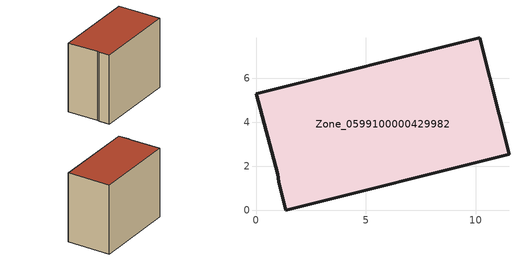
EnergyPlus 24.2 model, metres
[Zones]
Zone_0599100000429982
 floor ground (C_G): 1.03,1.28 0.98,1.62 0,5.28 10.18,7.83 11.51,2.55 1.36,0 z0
 wall outside (C_F): 0,5.28 0.98,1.62 1.03,1.28 1.36,0 11.51,2.55 10.18,7.83 0,5.28 z0:8.71
 roof outside (C_R): 0.98,1.62 1.03,1.28 1.36,0 11.51,2.55 10.18,7.83 0,5.28 z8.71
[BUILDING]
Pand.0599100000429982: North Axis=0; Terrain=City; Loads Convergence Tolerance Value=0.04; Temperature Convergence Tolerance Value=0.4; Solar Distribution=FullExterior; Maximum Number of Warmup Days=25; Minimum Number of Warmup Days=1
[Site:Location]
Rotterdam.The.Hague.AP_ZH_NLD Design_Conditions: Latitude=51.96; Longitude=4.45; Time Zone=1; Elevation=-4.5
[SITE:GROUNDTEMPERATURE:BUILDINGSURFACE]
18, 18, 18, 18, 18, 18, 18, 18, 18, 18, 18, 18
[MATERIAL] Thermal Absorptance=0.9; Solar Absorptance=0.7; Visible Absorptance=0.7
Name | Roughness | Thickness | Conductivity | Density | Specific Heat
G.TI.2006-2014 | MediumSmooth | 0.15 | 0.06 | 540 | 1210
F.TI.2006-2014 | Rough | 0.3 | 0.12 | 1920 | 840
R.TI.2006-2014 | MediumRough | 0.2 | 0.08 | 1500 | 1000
[CONSTRUCTION]
C_G: G.TI.2006-2014
C_F: F.TI.2006-2014
C_R: R.TI.2006-2014
[ZONE]
Zone_0599100000429982: Type=1; Multiplier=1; Ceiling Height=Autocalculate; Volume=Autocalculate; Floor Area=autocalculate; Part of Total Floor Area=Yes
[ZONEINFILTRATION:DESIGNFLOWRATE]
Infil_Zone_0599100000429982: Zone or ZoneList or Space or SpaceList=Zone_0599100000429982; Schedule=AlwaysOn; Design Flow Rate Calculation Method=Flow/Area; Flow Rate per Floor Area=0.0015; Constant Term Coefficient=1; Temperature Term Coefficient=0; Velocity Term Coefficient=0; Velocity Squared Term Coefficient=0
[HVACTEMPLATE:ZONE:IDEALLOADSAIRSYSTEM]
Zone_0599100000429982: Maximum Heating Supply Air Temperature=50; Minimum Cooling Supply Air Temperature=13; Maximum Heating Supply Air Humidity Ratio=0.0156; Minimum Cooling Supply Air Humidity Ratio=0.0077; Heating Limit=NoLimit; Cooling Limit=NoLimit; Dehumidification Control Type=ConstantSensibleHeatRatio; Cooling Sensible Heat Ratio=0.7; Dehumidification Setpoint=60; Humidification Control Type=None; Humidification Setpoint=30; Outdoor Air Method=None; Outdoor Air Flow Rate per Person=0.00944; Outdoor Air Flow Rate per Zone Floor Area=0; Outdoor Air Flow Rate per Zone=0; Demand Controlled Ventilation Type=None; Outdoor Air Economizer Type=NoEconomizer; Heat Recovery Type=None; Sensible Heat Recovery Effectiveness=0.7; Latent Heat Recovery Effectiveness=0.65
[ZONECONTROL:THERMOSTAT]
ThermostatControl_Zone_0599100000429982: Zone or ZoneList=Zone_0599100000429982; Control Type Schedule=DualSetpointControlType; Control 1=Thermostat_Zone_0599100000429982; Temperature Difference Between Cutout And Setpoint=0
[THERMOSTATSETPOINT:DUALSETPOINT]
Thermostat_Zone_0599100000429982: Heating Setpoint Temperature Schedule=HeatingSetpoint_Zone_0599100000429982; Cooling Setpoint Temperature Schedule=CoolingSetpoint_Zone_0599100000429982
[SCHEDULE:COMPACT]
HeatingSetpoint_Zone_0599100000429982: Through: 12/31, For: AllDays, Until: 24:00, 21
CoolingSetpoint_Zone_0599100000429982: Through: 12/31, For: AllDays, Until: 24:00, 24
DualSetpointControlType: Through: 12/31, For: AllDays, Until: 24:00, 4
AlwaysOn: Through: 12/31, For: AllDays, Until: 24:00, 1
